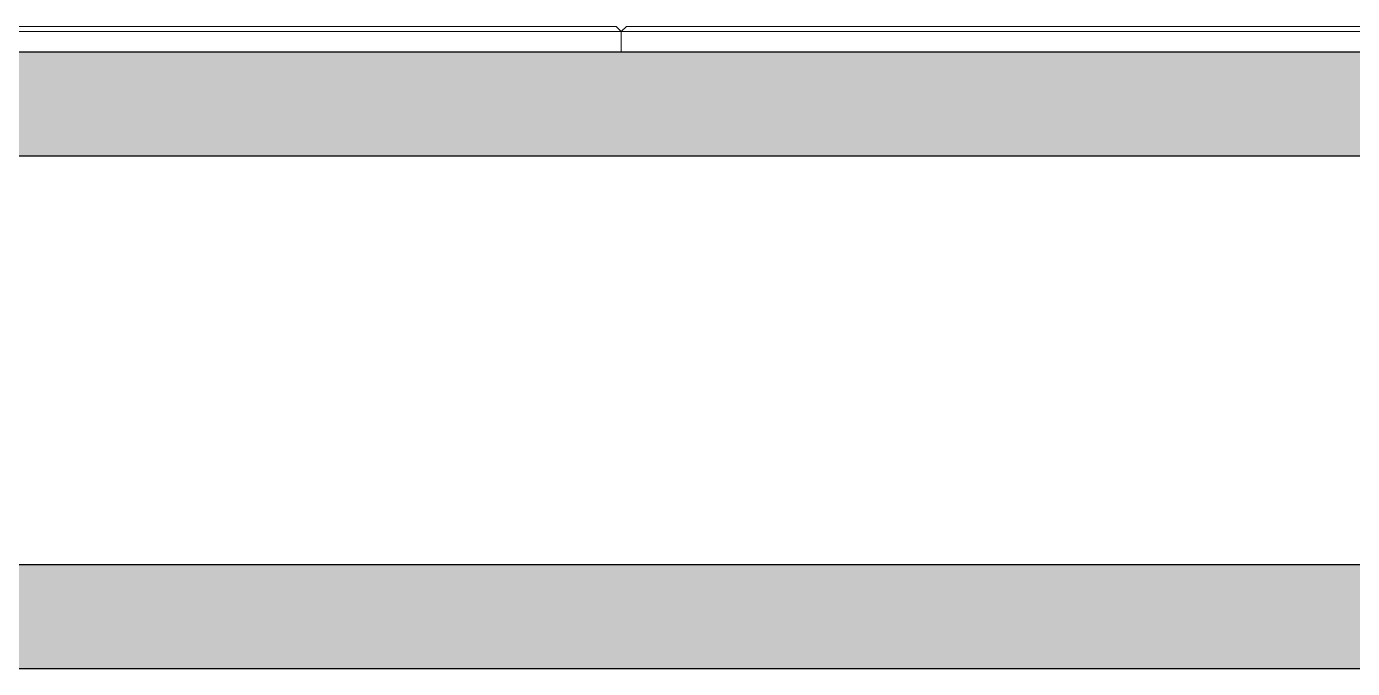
# Model space of a CAD drawing. Header units: millimetres. Extents: x 155927 to 317870, y -36033 to 97293.
# Drawn here: x 208522 to 209812, y 15108 to 15733 of the extents above; entities that cross this region are included whole.
import ezdxf

# ---------------------------------------------------------------- set-up
doc = ezdxf.new("R2010")
doc.units = ezdxf.units.MM
doc.header["$MEASUREMENT"] = 0
for name, color, linetype, lineweight in [('A-GENM', 8, 'CONTINUOUS', 9), ('A-WALL-PATT', 7, 'CONTINUOUS', 9), ('I-WALL', 7, 'CONTINUOUS', 9)]:
    doc.layers.add(name, color=color, linetype=linetype, lineweight=lineweight)

msp = doc.modelspace()

# ---------------------------------------------------------------- hatches: boundary and pattern name
at = {"layer": 'A-WALL-PATT'}
for points in [[(210618.8, 15606.6), (210618.8, 15707.6), (202204.8, 15707.6), (202204.8, 15606.6), (210604.5, 15606.6)], [(210618.8, 15107.6), (210618.8, 15208.6), (202103.8, 15208.6), (202103.8, 15107.6), (210604.5, 15107.6)]]:
    msp.add_hatch(color=256, dxfattribs=at).paths.add_polyline_path(points, flags=0)

# ---------------------------------------------------------------- linework, layer by layer
at = {"layer": 'A-GENM'}
for p, q in [((207905.8, 15732.6), (209095.8, 15732.6)), ((209095.8, 15732.6), (209100.8, 15727.6)), ((209100.8, 15727.6), (209105.8, 15732.6)), ((209105.8, 15732.6), (210295.8, 15732.6)), ((209100.8, 15727.6), (207900.8, 15727.6)), ((210300.8, 15727.6), (209100.8, 15727.6)), ((209100.8, 15727.6), (209100.8, 15707.6)), ((209100.8, 15707.6), (209100.8, 15727.6))]:
    msp.add_line(p, q, dxfattribs=at)
at = {"layer": 'I-WALL', "lineweight": 30}
for p, q in [((210618.8, 15707.6), (202205.8, 15707.6)), ((202204.8, 15606.6), (210618.8, 15606.6)), ((210618.8, 15208.6), (202204.8, 15208.6)), ((202103.8, 15107.6), (210618.8, 15107.6))]:
    msp.add_line(p, q, dxfattribs=at)

doc.saveas('drawing.dxf')
